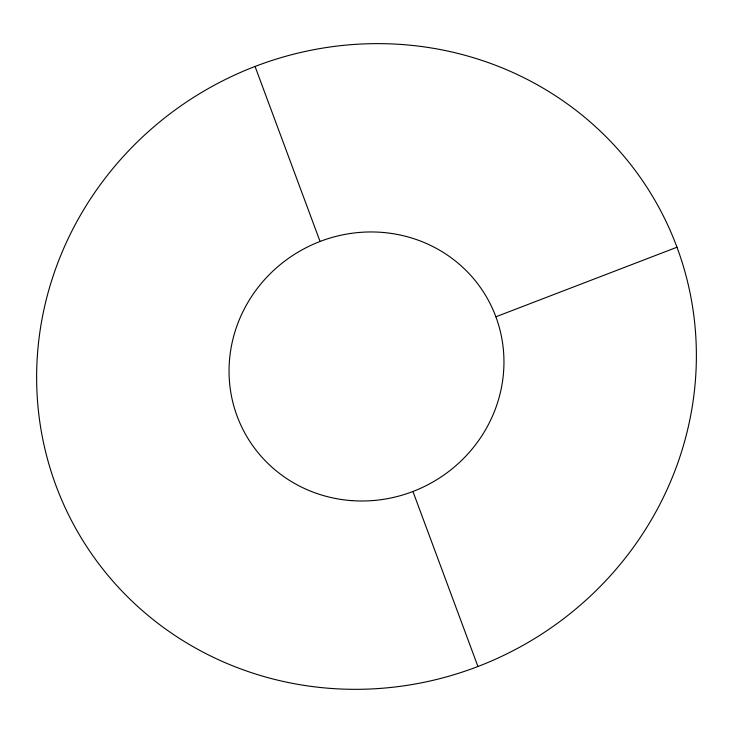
<?xml version="1.0" encoding="UTF-8"?>
<svg xmlns="http://www.w3.org/2000/svg" width="733" height="733" viewBox="0 0 733 733"><rect width="100%" height="100%" fill="white"/><g stroke="black" fill="none" stroke-linecap="round" stroke-linejoin="round"><path stroke-width="1.1" d="M495.865 316.793L676.98 247.232M255.057 66.465L320.064 241.469M412.936 491.486L477.943 666.489M331.078 688.443A332.837 319.79 -28.7 0 0 668.239 226.131A332.837 319.79 -28.7 0 0 100.183 184.853A332.837 319.79 -28.7 0 0 331.078 688.443M351.739 500.63A138.684 133.241 -28.7 0 0 492.228 307.997A138.684 133.241 -28.7 0 0 255.533 290.799A138.684 133.241 -28.7 0 0 351.739 500.63"/></g></svg>
